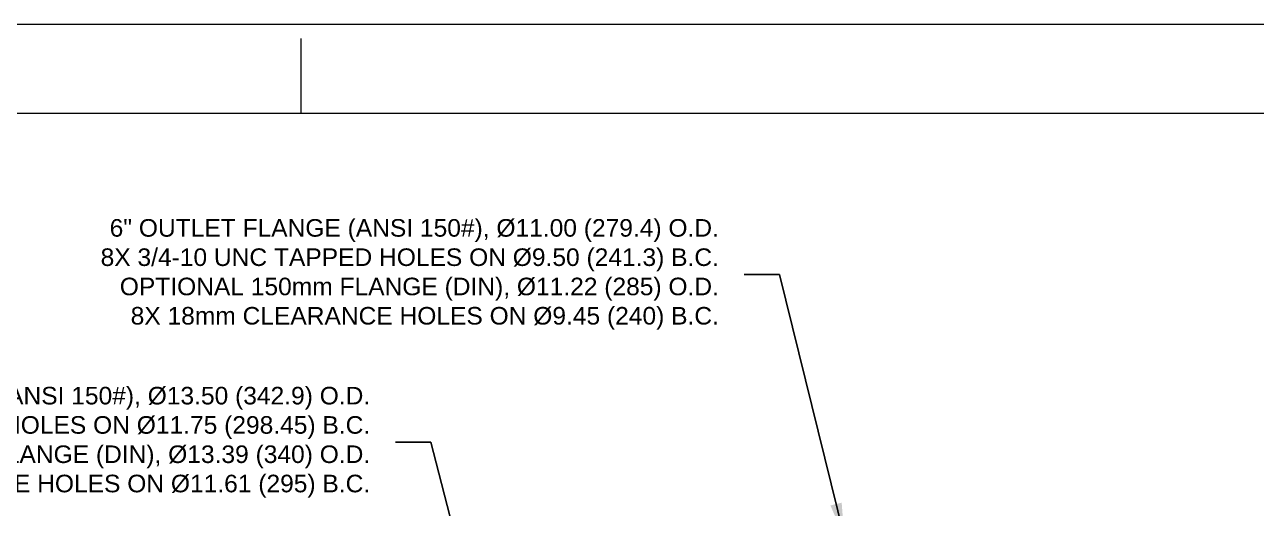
# Model space of a CAD drawing. Header units: inches. Extents: x 3 to 301, y 0 to 227.
# Drawn here: x 58 to 145.6, y 192.9 to 227.3 of the extents above; entities that cross this region are included whole.
import ezdxf
from ezdxf.enums import TextEntityAlignment as Align

# ---------------------------------------------------------------- set-up
doc = ezdxf.new("R2010")
doc.units = ezdxf.units.IN
doc.header["$MEASUREMENT"] = 0
doc.layers.add('Title Block', color=7, linetype='Continuous')
doc.styles.add('ACANSTS', font='romans.shx', dxfattribs={"height": 1})
doc.styles.add('Roman', font='romans')
doc.styles.get("Standard").update_dxf_attribs({"font": 'arial.ttf'})
doc.dimstyles.new('STANDARD 2 PLCS', dxfattribs={"dimtxt": 0.125, "dimasz": 0.18, "dimexe": 0.18, "dimexo": 0.0625, "dimgap": 0.09, "dimtad": 0, "dimtih": 1, "dimtoh": 1, "dimzin": 4, "dimdsep": 46, "dimtxsty": 'Standard', "dimcen": 0.09, "dimaunit": 1, "dimadec": 0, "dimazin": 1, "dimtfac": 1, "dimtofl": 0, "dimtmove": 1, "dimatfit": 3, "dimfxl": 1, "dimtolj": 1, "dimtzin": 4, "dimarcsym": 0})

# ---------------------------------------------------------------- blocks, each defined once
blk = doc.blocks.new('LONE STAR BLOWER TITLE BLOCK (SIZE A)')
at = {"layer": 'Title Block', "lineweight": 15}
for p, q in [((23.625, 18), (0, 18)), ((5.9062, 17.5), (5.9062, 17.9219)), ((23.125, 17.5), (0.5, 17.5)), ((23.125, 17.5), (0.5, 17.5))]:
    blk.add_line(p, q, dxfattribs=at)
at = {"layer": 'Title Block', "lineweight": 15, "style": 'ACANSTS'}
for tag, p, height in [('DRAWN_DATE', (15.5145, 2.2938), 0.135), ('DRAWN_BY', (14.3692, 2.2855), 0.135), ('DRAWING_SUBTITLE', (17.5134, 1.9768), 0.2025), ('CHECKED_BY', (14.3914, 1.9397), 0.135), ('CHECK_DATE', (15.4958, 1.9404), 0.135), ('ENGINEER', (14.3854, 1.6081), 0.135), ('ENG_DATE', (15.4868, 1.6029), 0.135), ('DRAWING_SUBTITLE', (17.5109, 1.5494), 0.2025), ('MANUFACTURING', (14.3811, 1.2706), 0.135), ('MFG_DATE', (15.4879, 1.2695), 0.135), ('CONTROL', (14.3811, 0.9331), 0.135), ('CONTROL_DATE', (15.4879, 0.932), 0.135), ('CAGE_CODE', (17.7275, 0.9163), 0.135), ('MODEL_FILE_NAME', (8.2952, 0.6111), 0.135), ('APPROVED_BY', (14.3698, 0.5685), 0.135), ('APPROVAL_DATE', (15.4796, 0.5615), 0.135)]:
    blk.add_attdef(tag, p, '', height=height, dxfattribs=at)
at = {"layer": 'Title Block', "lineweight": 15, "style": 'Roman', "flags": 8}
for tag, height, p in [('DWG_NUMBER', 0.2812, (18.9096, 1.1474)), ('SCALE', 0.135, (17.9035, 0.7041)), ('SHEETNUMBER', 0.135, (21.2556, 0.7041)), ('TOTA_SHEETS', 0.135, (21.8939, 0.7016))]:
    blk.add_attdef(tag, text='', height=height, dxfattribs=at).set_placement(p, align=Align.TOP_LEFT)
at = {"layer": 'Title Block', "lineweight": 15, "style": 'ACANSTS'}
blk.add_attdef('REVISION', text='', height=0.135, dxfattribs=at).set_placement((22.8495, 0.8933), align=Align.CENTER)

msp = doc.modelspace()

# ---------------------------------------------------------------- block references
at = {"xscale": 12.62788581092365, "yscale": 12.62788581092365, "zscale": 12.62788581092365}
msp.add_blockref('LONE STAR BLOWER TITLE BLOCK (SIZE A)', (3.118, 0.011), dxfattribs=at)

# ---------------------------------------------------------------- texts
at = {"char_height": 1.25, "attachment_point": 6}
for s, insert in [('6" OUTLET FLANGE (ANSI 150#), %%C11.00 (279.4) O.D.\\P8X 3/4-10 UNC TAPPED HOLES ON %%C9.50 (241.3) B.C.\\POPTIONAL 150mm FLANGE (DIN), %%C11.22 (285) O.D.\\P8X 18mm CLEARANCE HOLES ON %%C9.45 (240) B.C.', (107.402, 209.539)), ('8" OUTLET FLANGE (ANSI 150#), %%C13.50 (342.9) O.D.\\P8X 3/4-10 UNC TAPPED HOLES ON %%C11.75 (298.45) B.C.\\POPTIONAL 200mm FLANGE (DIN), %%C13.39 (340) O.D.\\P8X 18mm CLEARANCE HOLES ON %%C11.61 (295) B.C.', (82.61, 197.605))]:
    msp.add_mtext(s, dxfattribs=dict(at, insert=insert))

# ---------------------------------------------------------------- leaders
at = {"annotation_type": 0, "has_hookline": 1, "hookline_direction": 1}
for points, text_width in [([(116.33, 190.779), (111.702, 209.539), (109.202, 209.539)], 43.741), ([(92.115, 177.521), (86.91, 197.605), (84.41, 197.605)], 45.684)]:
    msp.add_leader(points, dimstyle='STANDARD 2 PLCS', override={"dimscale": 20, "dimasz": 0.125, "dimpost": '\\X', "dimtmove": 0}, dxfattribs=dict(at, text_width=text_width))

doc.saveas('drawing.dxf')
